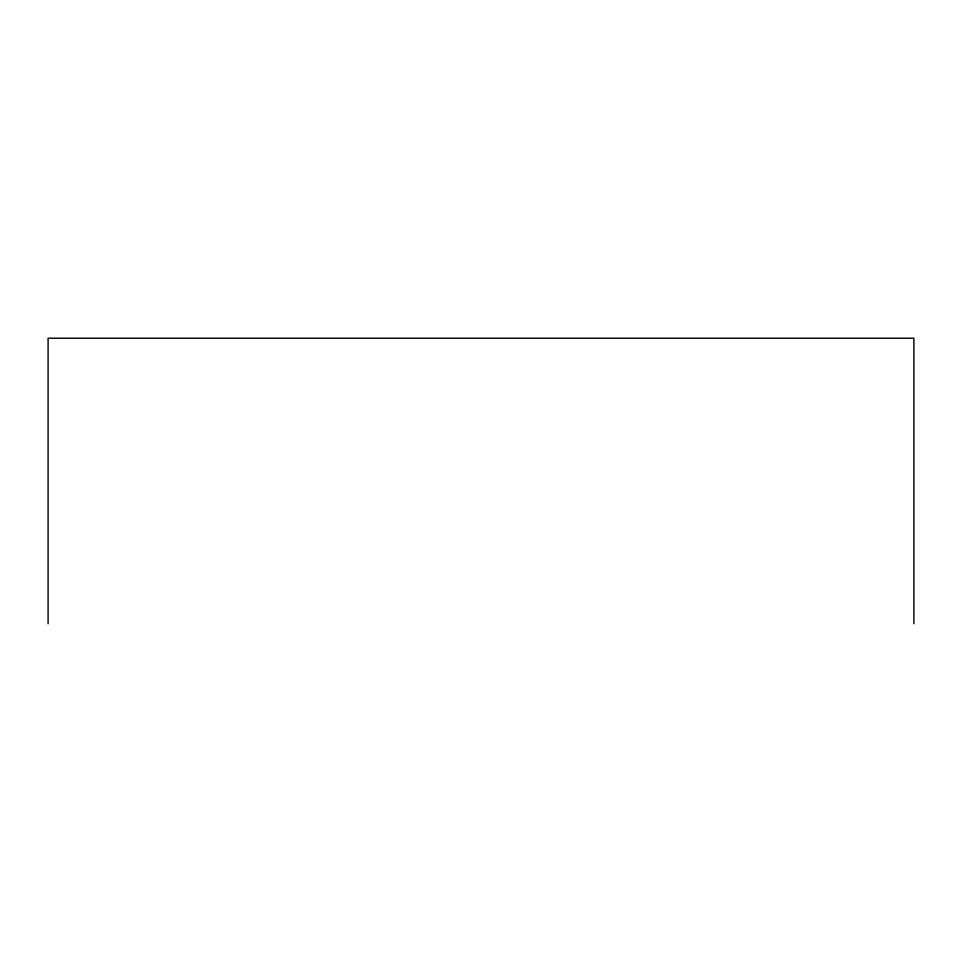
<?xml version="1.0" encoding="UTF-8"?>
<svg xmlns="http://www.w3.org/2000/svg" width="962" height="962" viewBox="0 0 962 962"><rect width="100%" height="100%" fill="white"/><g stroke="black" fill="none" stroke-linecap="round" stroke-linejoin="round"><path stroke-width="1.44" d="M913.9 623.773L913.9 338.227L48.1 338.227L48.1 623.773"/></g></svg>
